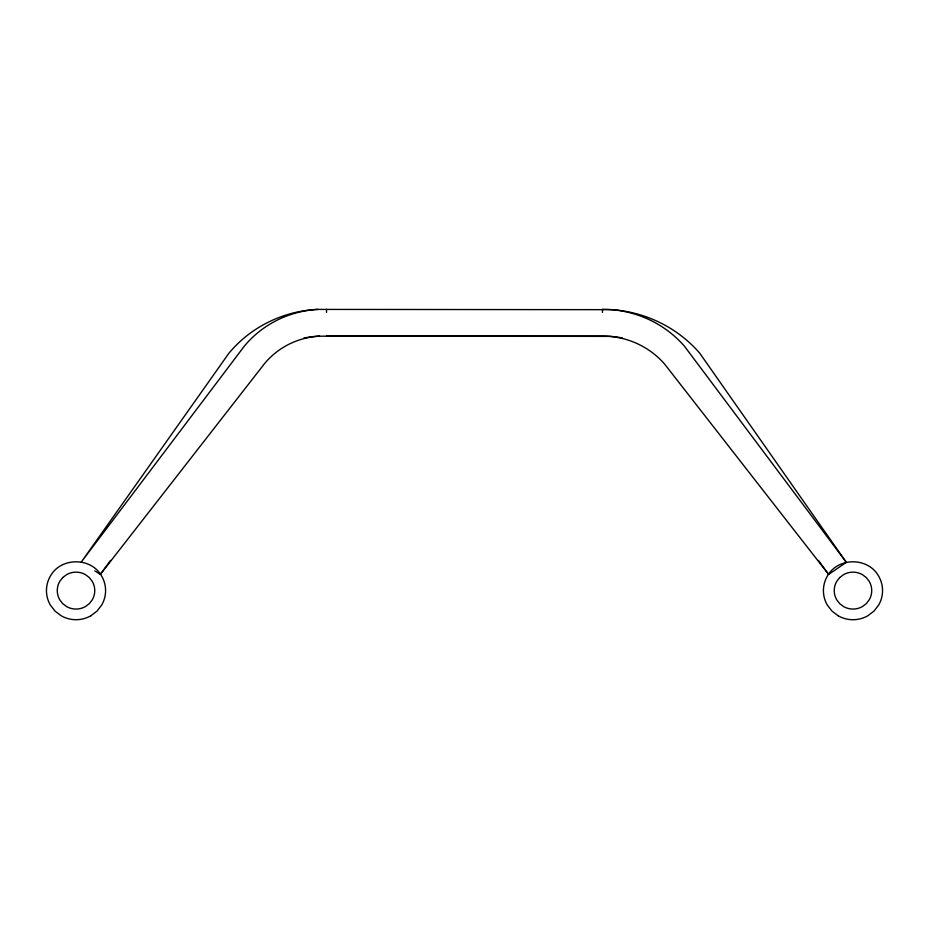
<?xml version="1.0" encoding="UTF-8"?>
<svg xmlns="http://www.w3.org/2000/svg" width="929" height="929" viewBox="0 0 929 929"><rect width="100%" height="100%" fill="white"/><g stroke="black" fill="none" stroke-linecap="round" stroke-linejoin="round"><path stroke-width="1.39" d="M94.804 570.859L100.332 574.401L110.551 560.384M100.332 574.401L264.591 363.553A75.864 73.519 0 0 1 319.518 336.17M90.798 615.811L96.918 611.189L101.621 605.162A28.95 28.834 0 0 0 101.621 576.038C91.123 557.063 60.908 557.063 50.41 576.05A28.95 28.834 0 0 0 50.41 605.162L55.113 611.189L61.233 615.811A29.844 29.74 0 0 0 90.798 615.811M326.52 336.077L602.48 336.077A81.229 78.71 0 0 1 664.618 364.087L828.645 574.424L846.331 562.347L699.665 353.101A127.041 123.104 0 0 0 612.525 309.671L316.963 309.415A121.711 117.937 0 0 0 228.836 353.334L81.206 562.161L244.327 346.145A101.842 98.695 0 0 1 318.066 309.392M838.202 615.811L832.082 611.189L827.379 605.162A28.95 28.834 0 0 1 827.379 576.038C837.877 557.063 868.092 557.063 878.59 576.05A28.95 28.834 0 0 1 878.59 605.162L873.887 611.189L867.767 615.811A29.844 29.74 0 0 1 838.202 615.811M846.331 562.347L684.476 346.25A107.195 103.874 0 0 0 602.48 309.287L602.48 312.434M818.426 560.419L828.645 574.424M326.52 309.287L326.52 312.434M622.36 337.993A101.075 97.951 0 0 0 610.469 336.379L318.415 336.182A95.733 92.761 0 0 0 303.841 338.075M62.754 577.536L59.77 581.368A18.359 18.29 0 0 0 59.77 599.832L62.754 603.664L66.633 606.602A18.94 18.859 0 0 0 85.387 606.591L89.277 603.664L92.261 599.832A18.359 18.29 0 0 0 92.261 581.368L89.277 577.536L85.387 574.61A18.94 18.859 0 0 0 66.633 574.61L62.754 577.536M839.723 577.536L836.739 581.368A18.359 18.29 0 0 0 836.739 599.832L839.723 603.664L843.613 606.602A18.94 18.859 0 0 0 862.367 606.591L866.246 603.664L869.23 599.832A18.359 18.29 0 0 0 869.23 581.368L866.246 577.536L862.367 574.61A18.94 18.859 0 0 0 843.613 574.61L839.723 577.536"/></g></svg>
